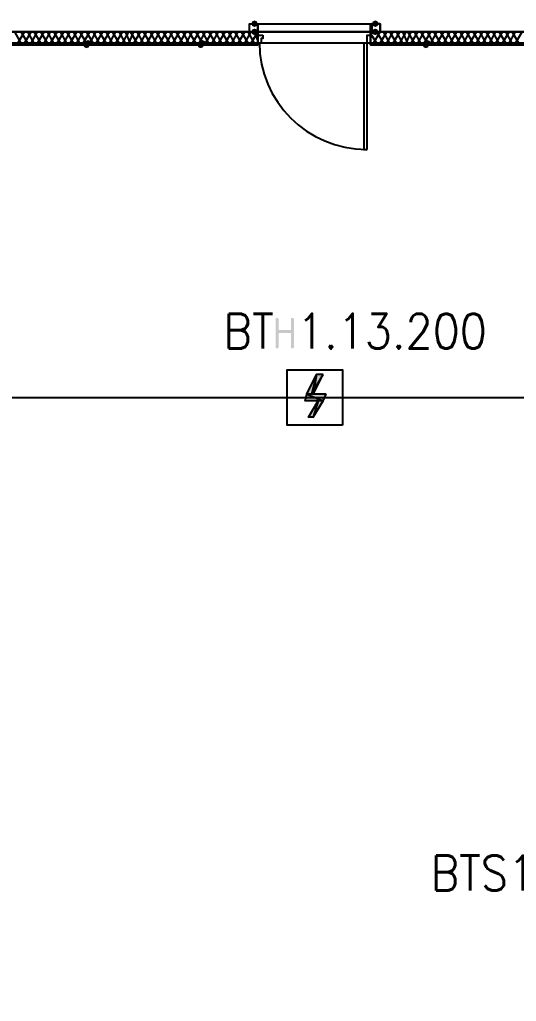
# Model space of a CAD drawing. Header units: millimetres. Extents: x 0 to 420, y 0 to 297.
# Drawn here: x 364.62 to 377.51, y 162.6 to 188.07 of the extents above; entities that cross this region are included whole.
import ezdxf

# ---------------------------------------------------------------- set-up
doc = ezdxf.new("R2010")
doc.units = ezdxf.units.MM
doc.layers.get('0').update_dxf_attribs({"linetype": 'CONTINUOUS'})
doc.styles.get("Standard").update_dxf_attribs({"font": 'STANDARD'})

msp = doc.modelspace()

# ---------------------------------------------------------------- hatches: boundary and pattern name
at = {"true_color": 0x000007}
for points in [[(370.797667, 187.96), (370.772796, 187.900204), (370.713, 187.875333), (370.653204, 187.900204), (370.628333, 187.96), (370.653204, 188.019796), (370.713, 188.044667), (370.772796, 188.019796)], [(373.930333, 187.96), (373.905463, 187.900204), (373.845667, 187.875333), (373.785871, 187.900204), (373.761, 187.96), (373.785871, 188.019796), (373.845667, 188.044667), (373.905462, 188.019796)], [(370.797667, 187.748333), (370.772796, 187.688538), (370.713, 187.663667), (370.653204, 187.688538), (370.628333, 187.748333), (370.653204, 187.808129), (370.713, 187.833), (370.772796, 187.808129)], [(373.930333, 187.748333), (373.905463, 187.688538), (373.845667, 187.663667), (373.785871, 187.688538), (373.761, 187.748333), (373.785871, 187.808129), (373.845667, 187.833), (373.905462, 187.808129)], [(371.258041, 179.575353), (371.258041, 180.291933), (371.268032, 180.321699), (371.29828, 180.331621), (371.328046, 180.321699), (371.337967, 180.291933), (371.337967, 180.013018), (371.656019, 180.013018), (371.656019, 180.291933), (371.665941, 180.321699), (371.695706, 180.331621), (371.725747, 180.321699), (371.735945, 180.291933), (371.735945, 179.575353), (371.725747, 179.545588), (371.695706, 179.535666), (371.665941, 179.545588), (371.656019, 179.575353), (371.656019, 179.933643), (371.337967, 179.933643), (371.337967, 179.575353), (371.328046, 179.545588), (371.29828, 179.535666), (371.268032, 179.545588)]]:
    msp.add_hatch(color=0, dxfattribs=at).paths.add_polyline_path(points, flags=0)
h = msp.add_hatch(color=0, dxfattribs=at)
h.paths.add_polyline_path([(370.797667, 187.452), (363.431667, 187.452), (370.797667, 187.409667)], flags=0)
h.paths.add_polyline_path([(363.431667, 187.452), (370.797667, 187.409667), (363.431667, 187.409667)], flags=0)
at = {"true_color": 0x0000fe}
for points in [[(366.437333, 187.409667), (366.412462, 187.349871), (366.352667, 187.325), (366.292871, 187.349871), (366.268, 187.409667), (366.292871, 187.469462), (366.352667, 187.494333), (366.412462, 187.469463)], [(366.479667, 187.452), (366.454796, 187.392204), (366.395, 187.367333), (366.335204, 187.392204), (366.310333, 187.452), (366.335204, 187.511796), (366.395, 187.536667), (366.454796, 187.511796)], [(369.400667, 187.409667), (369.375796, 187.349871), (369.316, 187.325), (369.256204, 187.349871), (369.231333, 187.409667), (369.256204, 187.469462), (369.316, 187.494333), (369.375796, 187.469463)], [(369.443, 187.452), (369.418129, 187.392204), (369.358333, 187.367333), (369.298537, 187.392204), (369.273667, 187.452), (369.298537, 187.511796), (369.358333, 187.536667), (369.418129, 187.511796)], [(375.242667, 187.409667), (375.217796, 187.349871), (375.158, 187.325), (375.098204, 187.349871), (375.073333, 187.409667), (375.098204, 187.469462), (375.158, 187.494333), (375.217796, 187.469463)], [(375.285, 187.452), (375.260129, 187.392204), (375.200333, 187.367333), (375.140538, 187.392204), (375.115667, 187.452), (375.140537, 187.511796), (375.200333, 187.536667), (375.260129, 187.511796)]]:
    msp.add_hatch(color=0, dxfattribs=at).paths.add_polyline_path(points, flags=0)
at = {"true_color": 0x000007}
h = msp.add_hatch(color=0, dxfattribs=at)
h.paths.add_polyline_path([(380.957667, 187.452), (373.718667, 187.452), (380.957667, 187.409667)], flags=0)
h.paths.add_polyline_path([(373.718667, 187.452), (380.957667, 187.409667), (373.718667, 187.409667)], flags=0)
at = {"true_color": 0x000001}
h = msp.add_hatch(color=0, dxfattribs=at)
h.paths.add_polyline_path([(372.491, 178.858333), (372.321667, 178.858333), (372.237, 178.350333)], flags=0)
h.paths.add_polyline_path([(372.321667, 178.858333), (372.237, 178.350333), (372.067667, 178.350333)], flags=0)
at = {"true_color": 0x000005}
h = msp.add_hatch(color=0, dxfattribs=at)
h.paths.add_polyline_path([(372.491, 178.858333), (372.321667, 178.858333), (372.194667, 178.350333)], flags=0)
h.paths.add_polyline_path([(372.321667, 178.858333), (372.194667, 178.350333), (372.067667, 178.350333)], flags=0)
at = {"true_color": 0x000001}
h = msp.add_hatch(color=0, dxfattribs=at)
h.paths.add_polyline_path([(372.575667, 178.350333), (372.067667, 178.350333), (372.491, 178.180999)], flags=0)
h.paths.add_polyline_path([(372.067667, 178.350333), (372.491, 178.180999), (372.025334, 178.180999)], flags=0)
at = {"true_color": 0x000005}
h = msp.add_hatch(color=0, dxfattribs=at)
h.paths.add_polyline_path([(372.575667, 178.350333), (372.067667, 178.350333), (372.491, 178.180999)], flags=0)
h.paths.add_polyline_path([(372.067667, 178.350333), (372.491, 178.180999), (372.025334, 178.180999)], flags=0)
at = {"true_color": 0x000001}
h = msp.add_hatch(color=0, dxfattribs=at)
h.paths.add_polyline_path([(372.491, 178.180999), (372.364, 178.180999), (372.237, 177.757666)], flags=0)
h.paths.add_polyline_path([(372.364, 178.180999), (372.237, 177.757666), (372.11, 177.757666)], flags=0)
at = {"true_color": 0x000005}
h = msp.add_hatch(color=0, dxfattribs=at)
h.paths.add_polyline_path([(372.491, 178.180999), (372.364, 178.180999), (372.237, 177.757666)], flags=0)
h.paths.add_polyline_path([(372.364, 178.180999), (372.237, 177.757666), (372.11, 177.757666)], flags=0)

# ---------------------------------------------------------------- linework, layer by layer
at = {"color": 0, "true_color": 0x00002b}
msp.add_lwpolyline([(363.728, 222.25), (363.728, 187.748333), (392.938, 187.748333), (392.938, 222.25)], close=True, dxfattribs=at)
at = {"color": 0, "true_color": 0x000007}
for points in [[(370.586, 187.96), (370.797667, 187.96), (370.797667, 187.748333), (370.586, 187.748333), (370.586, 187.96), (370.797667, 187.96), (370.797667, 187.748333), (370.586, 187.748333)], [(373.718667, 187.96), (373.972667, 187.96), (373.972667, 187.748333), (373.718667, 187.748333)], [(373.761, 187.96), (373.761, 187.748333), (373.972667, 187.748333), (373.972667, 187.96)], [(370.797667, 187.452), (363.431667, 187.452), (370.797667, 187.409667)], [(363.431667, 187.452), (370.797667, 187.409667), (363.431667, 187.409667)], [(370.797667, 187.452), (363.431667, 187.452), (363.431667, 187.409667), (370.797667, 187.409667)], [(370.797667, 187.452), (363.431667, 187.452), (363.431667, 187.409667), (370.797667, 187.409667)], [(370.924667, 187.663667), (370.924667, 187.579), (370.882333, 187.579), (370.882333, 187.452), (370.797667, 187.452), (370.797667, 187.663667)], [(373.634, 184.700333), (373.634, 187.452), (373.549333, 187.452), (373.549333, 184.700333)], [(373.718667, 187.663667), (373.718667, 187.452), (373.634, 187.452), (373.634, 187.579), (373.634, 187.663667)], [(380.957667, 187.452), (373.718667, 187.452), (380.957667, 187.409667)], [(373.718667, 187.452), (380.957667, 187.409667), (373.718667, 187.409667)]]:
    msp.add_lwpolyline(points, close=True, dxfattribs=at)
for points in [[(370.797667, 187.875333), (370.797667, 187.96), (372.279333, 187.96)], [(372.279333, 187.96), (373.718667, 187.96), (373.718667, 187.875333)], [(370.797667, 187.748333), (363.728, 187.748333)], [(364.659333, 187.452), (364.49, 187.748333)], [(364.574667, 187.452), (364.744, 187.748333)], [(364.828667, 187.452), (364.659333, 187.748333)], [(364.744, 187.452), (364.913333, 187.748333)], [(364.998, 187.452), (364.828667, 187.748333)], [(364.913333, 187.452), (365.082667, 187.748333)], [(365.167333, 187.452), (364.998, 187.748333)], [(365.082667, 187.452), (365.252, 187.748333)], [(365.336667, 187.452), (365.167333, 187.748333)], [(365.252, 187.452), (365.421333, 187.748333)], [(365.506, 187.452), (365.336667, 187.748333)], [(365.421333, 187.452), (365.590667, 187.748333)], [(365.675333, 187.452), (365.506, 187.748333)], [(365.590667, 187.452), (365.76, 187.748333)], [(365.844667, 187.452), (365.675333, 187.748333)], [(365.76, 187.452), (365.929333, 187.748333)], [(366.014, 187.452), (365.844667, 187.748333)], [(365.929333, 187.452), (366.098667, 187.748333)], [(366.183333, 187.452), (366.014, 187.748333)], [(366.098667, 187.452), (366.268, 187.748333)], [(366.352667, 187.452), (366.183333, 187.748333)], [(366.268, 187.452), (366.437333, 187.748333)], [(366.522, 187.452), (366.352667, 187.748333)], [(366.437333, 187.452), (366.606667, 187.748333)], [(366.691333, 187.452), (366.522, 187.748333)], [(366.606667, 187.452), (366.776, 187.748333)], [(366.860667, 187.452), (366.691333, 187.748333)], [(366.776, 187.452), (366.945333, 187.748333)], [(367.03, 187.452), (366.860667, 187.748333)], [(366.945333, 187.452), (367.114667, 187.748333)], [(367.199333, 187.452), (367.03, 187.748333)], [(367.114667, 187.452), (367.284, 187.748333)], [(367.368667, 187.452), (367.199333, 187.748333)], [(367.284, 187.452), (367.453333, 187.748333)], [(367.495667, 187.452), (367.368667, 187.748333)], [(367.453333, 187.452), (367.580333, 187.748333)], [(367.665, 187.452), (367.495667, 187.748333)], [(367.580333, 187.452), (367.749667, 187.748333)], [(367.834333, 187.452), (367.665, 187.748333)], [(367.749667, 187.452), (367.919, 187.748333)], [(368.003667, 187.452), (367.834333, 187.748333)], [(367.919, 187.452), (368.088333, 187.748333)], [(368.173, 187.452), (368.003667, 187.748333)], [(368.088333, 187.452), (368.257667, 187.748333)], [(368.342333, 187.452), (368.173, 187.748333)], [(368.257667, 187.452), (368.427, 187.748333)], [(368.511667, 187.452), (368.342333, 187.748333)], [(368.427, 187.452), (368.596333, 187.748333)], [(368.681, 187.452), (368.511667, 187.748333)], [(368.596333, 187.452), (368.765667, 187.748333)], [(368.850333, 187.452), (368.681, 187.748333)], [(368.765667, 187.452), (368.935, 187.748333)], [(369.019667, 187.452), (368.850333, 187.748333)], [(368.935, 187.452), (369.104333, 187.748333)], [(369.189, 187.452), (369.019667, 187.748333)], [(369.104333, 187.452), (369.273667, 187.748333)], [(369.358333, 187.452), (369.189, 187.748333)], [(369.273667, 187.452), (369.443, 187.748333)], [(369.527667, 187.452), (369.358333, 187.748333)], [(369.443, 187.452), (369.612333, 187.748333)], [(369.697, 187.452), (369.527667, 187.748333)], [(369.612333, 187.452), (369.781667, 187.748333)], [(369.866333, 187.452), (369.697, 187.748333)], [(369.781667, 187.452), (369.951, 187.748333)], [(370.035667, 187.452), (369.866333, 187.748333)], [(369.951, 187.452), (370.120333, 187.748333)], [(370.205, 187.452), (370.035667, 187.748333)], [(370.120333, 187.452), (370.289667, 187.748333)], [(370.374333, 187.452), (370.205, 187.748333)], [(370.289667, 187.452), (370.459, 187.748333)], [(370.543667, 187.452), (370.374333, 187.748333)], [(370.459, 187.452), (370.628333, 187.748333)], [(370.713, 187.452), (370.543667, 187.748333)], [(370.628333, 187.452), (370.797667, 187.748333)], [(370.797667, 187.536667), (370.713, 187.748333)], [(372.279333, 187.748333), (370.797667, 187.748333), (370.797667, 187.875333)], [(370.797667, 187.452), (370.797667, 187.663667), (370.797667, 187.748333)], [(370.797667, 187.748333), (370.797667, 187.663667), (370.797667, 187.452), (370.797667, 187.663667)], [(373.718667, 187.875333), (373.718667, 187.748333), (372.279333, 187.748333)], [(373.718667, 187.663667), (373.803333, 187.748333)], [(373.718667, 187.452), (373.718667, 187.663667), (373.718667, 187.748333)], [(373.718667, 187.748333), (373.718667, 187.663667), (373.718667, 187.452), (373.718667, 187.663667)], [(392.938, 187.748333), (373.718667, 187.748333)], [(373.888, 187.452), (373.718667, 187.706)], [(373.803333, 187.452), (373.972667, 187.748333)], [(374.057333, 187.452), (373.888, 187.748333)], [(373.972667, 187.452), (374.142, 187.748333)], [(374.226667, 187.452), (374.057333, 187.748333)], [(374.142, 187.452), (374.311333, 187.748333)], [(374.396, 187.452), (374.226667, 187.748333)], [(374.311333, 187.452), (374.480667, 187.748333)], [(374.565333, 187.452), (374.396, 187.748333)], [(374.480667, 187.452), (374.65, 187.748333)], [(374.692333, 187.452), (374.565333, 187.748333)], [(374.65, 187.452), (374.777, 187.748333)], [(374.861667, 187.452), (374.692333, 187.748333)], [(374.777, 187.452), (374.946333, 187.748333)], [(375.031, 187.452), (374.861667, 187.748333)], [(374.946333, 187.452), (375.115667, 187.748333)], [(375.200333, 187.452), (375.031, 187.748333)], [(375.115667, 187.452), (375.285, 187.748333)], [(375.369667, 187.452), (375.200333, 187.748333)], [(375.285, 187.452), (375.454333, 187.748333)], [(375.539, 187.452), (375.369667, 187.748333)], [(375.454333, 187.452), (375.623667, 187.748333)], [(375.708333, 187.452), (375.539, 187.748333)], [(375.623667, 187.452), (375.793, 187.748333)], [(375.877667, 187.452), (375.708333, 187.748333)], [(375.793, 187.452), (375.962333, 187.748333)], [(376.047, 187.452), (375.877667, 187.748333)], [(375.962333, 187.452), (376.131667, 187.748333)], [(376.216333, 187.452), (376.047, 187.748333)], [(376.131667, 187.452), (376.301, 187.748333)], [(376.385667, 187.452), (376.216333, 187.748333)], [(376.301, 187.452), (376.470333, 187.748333)], [(376.555, 187.452), (376.385667, 187.748333)], [(376.470333, 187.452), (376.639667, 187.748333)], [(376.724333, 187.452), (376.555, 187.748333)], [(376.639667, 187.452), (376.809, 187.748333)], [(376.893667, 187.452), (376.724333, 187.748333)], [(376.809, 187.452), (376.978333, 187.748333)], [(377.063, 187.452), (376.893667, 187.748333)], [(376.978333, 187.452), (377.147667, 187.748333)], [(377.232333, 187.452), (377.063, 187.748333)], [(377.147667, 187.452), (377.317, 187.748333)], [(377.401667, 187.452), (377.232333, 187.748333)], [(377.317, 187.452), (377.486333, 187.748333)], [(377.571, 187.452), (377.401667, 187.748333)], [(377.486333, 187.452), (377.655667, 187.748333)], [(370.797667, 187.452), (363.431667, 187.452), (370.797667, 187.452), (363.431667, 187.409667)], [(363.728, 187.452), (370.797667, 187.452)], [(370.797667, 187.452), (370.797667, 187.494333)], [(370.84, 187.473167), (370.854316, 187.189658), (370.896334, 186.91434), (370.96466, 186.648605), (371.057901, 186.393849), (371.174663, 186.151463), (371.313552, 185.922843), (371.473176, 185.709381), (371.652139, 185.512472), (371.849048, 185.333509), (372.062509, 185.173886), (372.29113, 185.034996), (372.533515, 184.918234), (372.788272, 184.824993), (373.054006, 184.756667), (373.329325, 184.714649), (373.612833, 184.700333)], [(380.957667, 187.409667), (373.718667, 187.409667), (380.957667, 187.452), (373.718667, 187.452)], [(373.718667, 187.452), (380.322667, 187.452)], [(373.718667, 187.409667), (373.718667, 187.452), (380.957667, 187.452), (380.957667, 187.409667), (380.322667, 187.409667), (380.957667, 187.409667), (380.957667, 187.452), (373.718667, 187.452), (373.718667, 187.409667), (380.280333, 187.409667)], [(373.718667, 187.409667), (380.280333, 187.409667)], [(371.559667, 178.985333), (372.999, 178.985333)], [(371.559667, 178.985333), (372.999, 178.985333)]]:
    msp.add_lwpolyline(points, dxfattribs=at)
at = {"color": 0, "true_color": 0x000008}
msp.add_lwpolyline([(380.322667, 140.377333), (380.322667, 187.452), (258.868333, 187.452), (258.868333, 140.377333)], close=True, dxfattribs=at)
at = {"color": 0, "true_color": 0x000001}
for points in [[(372.999, 177.545999), (371.559667, 177.545999), (371.559667, 178.985333), (372.999, 178.985333)], [(372.321667, 178.858333), (372.237, 178.350333), (372.067667, 178.350333)], [(372.491, 178.858333), (372.321667, 178.858333), (372.237, 178.350333)], [(372.067667, 178.350333), (372.491, 178.180999), (372.025334, 178.180999)], [(372.575667, 178.350333), (372.067667, 178.350333), (372.491, 178.180999)], [(372.364, 178.180999), (372.237, 177.757666), (372.11, 177.757666)], [(372.491, 178.180999), (372.364, 178.180999), (372.237, 177.757666)]]:
    msp.add_lwpolyline(points, close=True, dxfattribs=at)
at = {"color": 0, "true_color": 0x000005}
for points in [[(372.999, 177.545999), (371.559667, 177.545999), (371.559667, 178.985333), (372.999, 178.985333)], [(372.321667, 178.858333), (372.194667, 178.350333), (372.067667, 178.350333)], [(372.491, 178.858333), (372.321667, 178.858333), (372.194667, 178.350333)], [(372.067667, 178.350333), (372.491, 178.180999), (372.025334, 178.180999)], [(372.575667, 178.350333), (372.067667, 178.350333), (372.491, 178.180999)], [(372.364, 178.180999), (372.237, 177.757666), (372.11, 177.757666)], [(372.491, 178.180999), (372.364, 178.180999), (372.237, 177.757666)]]:
    msp.add_lwpolyline(points, close=True, dxfattribs=at)
at = {"color": 0, "true_color": 0x000001}
msp.add_lwpolyline([(262.085667, 178.265666), (385.953, 178.265666), (386.672667, 178.265666), (386.672667, 149.436666), (386.672667, 148.589999), (269.113001, 148.589999)], dxfattribs=at)

# ---------------------------------------------------------------- texts
at = {"color": 0, "true_color": 0x000007, "char_height": 0.90157, "attachment_point": 1}
for s, insert, width in [('BT', (369.908653, 180.437235), 1.30226779), ('1.13.200', (371.813653, 180.437235), 4.10715199), ('BTS1.1.46', (375.285, 166.382572), 5.20907068)]:
    msp.add_mtext(s, dxfattribs=dict(at, insert=insert, width=width))

doc.saveas('drawing.dxf')
